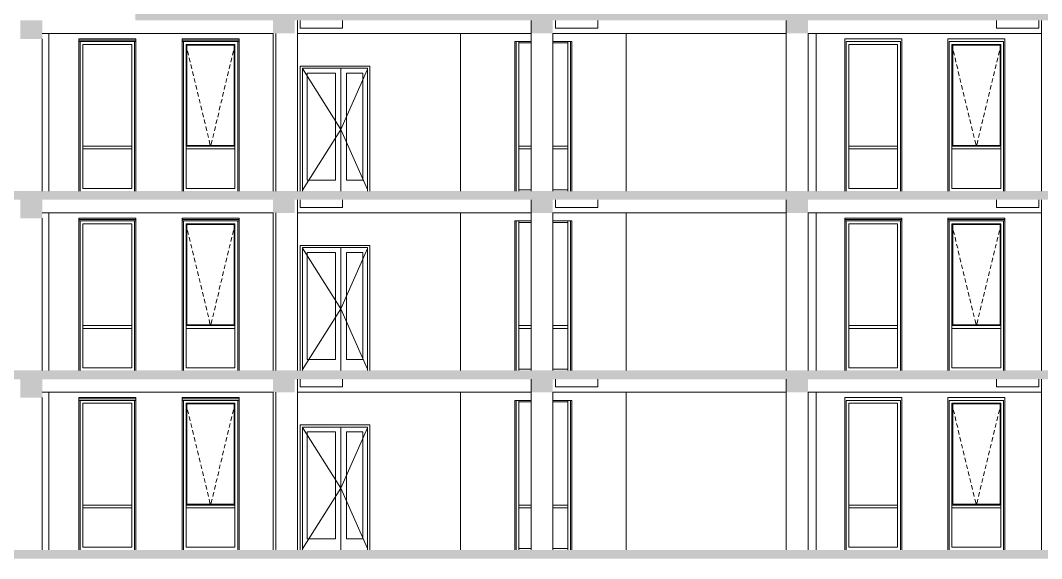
# Model space of a CAD drawing. Header units: millimetres. Extents: x 1499747 to 4230374, y -28481 to 441852.
# Drawn here: x 2360744 to 2379544, y 3455 to 13355 of the extents above; entities that cross this region are included whole.
import ezdxf
from ezdxf.xclip import XClip

# ---------------------------------------------------------------- set-up
doc = ezdxf.new("R2010")
doc.units = ezdxf.units.MM
doc.header["$MEASUREMENT"] = 0
doc.header["$XCLIPFRAME"] = 0
for name, color, linetype, lineweight in [('1 Разрез_23_Витражные окна_Ном._пера__1_Ном._пера__7', 7, 'Continuous', 18), ('1 Разрез_23_Витражные окна_Ном._пера__92_Ном._пера__233', 233, 'Continuous', 18), ('1 Разрез_23_Выступы_Ном._пера__1_Ном._пера__7', 7, 'Continuous', 18), ('1 Разрез_23_Двери Archicad_Ном._пера__3_Ном._пера__30', 30, 'Continuous', 18), ('1 Разрез_23_Конструктив - Балки_Ном._пера__10_Ном._пера__134', 134, 'Continuous', 18), ('1 Разрез_23_Конструктив - Балки_Ном._пера__7', 7, 'Continuous', 18), ('1 Разрез_23_Конструктив - Колонны_Ном._пера__8_Ном._пера__12', 12, 'Continuous', 18), ('1 Разрез_23_Конструктив - Отвестрия для Шахты в перекрытие_Ном._пера__1_Ном._пера__7', 7, 'Continuous', 18), ('1 Разрез_23_Конструктив - Перекрытия_Ном._пера__7', 7, 'Continuous', 18), ('1 Разрез_23_Окна Archicad_Ном._пера__87_Ном._пера__251', 251, 'Continuous', 18)]:
    doc.layers.add(name, color=color, linetype=linetype, lineweight=lineweight)
doc.layers.add('Чертеж и Рисунок', color=7, linetype='Continuous')

# ---------------------------------------------------------------- blocks, each defined once
blk = doc.blocks.new('Чертеж_1_23', base_point=(1274000, 29700))
at = {"layer": '1 Разрез_23_Конструктив - Балки_Ном._пера__7', "linetype": 'Continuous'}
for points in [[(1254542, 41030), (1254542, 40690), (1254942, 40690), (1254942, 41030)], [(1259592, 41030), (1259192, 41030), (1259192, 40790), (1259592, 40790)], [(1264342, 41030), (1263942, 41030), (1263942, 40790), (1264342, 40790)], [(1269042, 41030), (1268642, 41030), (1268642, 40790), (1269042, 40790)], [(1254542, 37730), (1254542, 37390), (1254942, 37390), (1254942, 37730)], [(1259592, 37730), (1259192, 37730), (1259192, 37490), (1259592, 37490)], [(1264342, 37730), (1263942, 37730), (1263942, 37490), (1264342, 37490)], [(1269042, 37730), (1268642, 37730), (1268642, 37490), (1269042, 37490)], [(1254542, 34430), (1254542, 34090), (1254942, 34090), (1254942, 34430)], [(1259592, 34430), (1259192, 34430), (1259192, 34190), (1259592, 34190)], [(1264342, 34430), (1263942, 34430), (1263942, 34190), (1264342, 34190)], [(1269042, 34430), (1268642, 34430), (1268642, 34190), (1269042, 34190)]]:
    blk.add_hatch(color=256, dxfattribs=at).paths.add_polyline_path(points)
at = {"layer": '1 Разрез_23_Конструктив - Перекрытия_Ном._пера__7', "linetype": 'Continuous'}
for points in [[(1256659, 41030), (1277992, 41030), (1277992, 41190), (1256659, 41190)], [(1240392, 37890), (1240392, 37730), (1256659, 37730), (1256659, 37890)], [(1256659, 37730), (1277992, 37730), (1277992, 37890), (1256659, 37890)], [(1240392, 34590), (1240392, 34430), (1256659, 34430), (1256659, 34590)], [(1256659, 34430), (1277992, 34430), (1277992, 34590), (1256659, 34590)], [(1256659, 31290), (1240392, 31290), (1240392, 31130), (1256659, 31130)], [(1256659, 31130), (1277992, 31130), (1277992, 31290), (1256659, 31290)]]:
    blk.add_hatch(color=256, dxfattribs=at).paths.add_polyline_path(points)
at = {"layer": '1 Разрез_23_Витражные окна_Ном._пера__1_Ном._пера__7', "linetype": 'Continuous'}
for p, q in [((1255642, 40290), (1255642, 40640)), ((1256142, 40640), (1255642, 40640)), ((1256642, 40640), (1256142, 40640)), ((1256642, 40290), (1256642, 40640)), ((1257542, 40290), (1257542, 40640)), ((1258042, 40640), (1257542, 40640)), ((1258542, 40640), (1258042, 40640)), ((1258542, 40290), (1258542, 40640)), ((1263667, 40640), (1263667, 38690)), ((1263717, 40640), (1263717, 40615)), ((1263717, 40615), (1263942, 40615)), ((1263717, 40615), (1263717, 38715)), ((1264342, 40615), (1264387, 40615)), ((1264387, 40615), (1264617, 40615)), ((1264617, 40615), (1264617, 40640)), ((1264617, 38715), (1264617, 40615)), ((1264667, 38690), (1264667, 40640)), ((1269742, 40290), (1269742, 40640)), ((1270242, 40640), (1269742, 40640)), ((1270742, 40640), (1270242, 40640)), ((1270742, 40290), (1270742, 40640)), ((1271642, 40290), (1271642, 40640)), ((1272142, 40640), (1271642, 40640)), ((1272642, 40640), (1272142, 40640)), ((1272642, 40290), (1272642, 40640)), ((1255692, 40290), (1255692, 40590)), ((1256142, 40590), (1255692, 40590)), ((1256592, 40590), (1256142, 40590)), ((1256592, 40290), (1256592, 40590)), ((1257592, 40290), (1257592, 40590)), ((1258042, 40590), (1257592, 40590)), ((1257607, 40575), (1258477, 40575)), ((1257607, 38730), (1257607, 40575)), ((1258492, 40590), (1258042, 40590)), ((1258477, 40575), (1258477, 38730)), ((1258492, 40290), (1258492, 40590)), ((1269792, 40290), (1269792, 40590)), ((1270242, 40590), (1269792, 40590)), ((1270692, 40590), (1270242, 40590)), ((1270692, 40290), (1270692, 40590)), ((1271692, 40290), (1271692, 40590)), ((1272142, 40590), (1271692, 40590)), ((1271707, 40575), (1272577, 40575)), ((1271707, 38730), (1271707, 40575)), ((1272592, 40590), (1272142, 40590)), ((1272577, 40575), (1272577, 38730)), ((1272592, 40290), (1272592, 40590)), ((1255642, 38890), (1255642, 40290)), ((1255692, 38890), (1255692, 40290)), ((1256592, 38890), (1256592, 40290)), ((1256642, 38890), (1256642, 40290)), ((1257542, 38890), (1257542, 40290)), ((1257592, 38890), (1257592, 40290)), ((1258492, 38890), (1258492, 40290)), ((1258542, 38890), (1258542, 40290)), ((1269742, 38890), (1269742, 40290)), ((1269792, 38890), (1269792, 40290)), ((1270692, 38890), (1270692, 40290)), ((1270742, 38890), (1270742, 40290)), ((1271642, 38890), (1271642, 40290)), ((1271692, 38890), (1271692, 40290)), ((1272592, 38890), (1272592, 40290)), ((1272642, 38890), (1272642, 40290)), ((1255642, 38690), (1255642, 38890)), ((1255692, 38715), (1255692, 38890)), ((1256592, 38690), (1256592, 38890)), ((1256642, 38690), (1256642, 38890)), ((1257542, 38690), (1257542, 38890)), ((1257592, 38715), (1257592, 38890)), ((1258477, 38730), (1257607, 38730)), ((1258492, 38690), (1258492, 38890)), ((1258542, 38690), (1258542, 38890)), ((1269742, 38690), (1269742, 38890)), ((1269792, 38715), (1269792, 38890)), ((1270692, 38690), (1270692, 38890)), ((1270742, 38690), (1270742, 38890)), ((1271642, 38690), (1271642, 38890)), ((1271692, 38715), (1271692, 38890)), ((1272577, 38730), (1271707, 38730)), ((1272592, 38690), (1272592, 38890)), ((1272642, 38690), (1272642, 38890)), ((1255642, 37890), (1255642, 38690)), ((1255692, 38715), (1256142, 38715)), ((1255692, 38690), (1255692, 38715)), ((1255692, 38665), (1255692, 38690)), ((1255692, 38665), (1256142, 38665)), ((1255692, 37940), (1255692, 38665)), ((1256142, 38715), (1256592, 38715)), ((1256142, 38665), (1256592, 38665)), ((1256592, 37940), (1256592, 38690)), ((1256642, 37890), (1256642, 38690)), ((1257542, 37890), (1257542, 38690)), ((1257592, 38715), (1258042, 38715)), ((1257592, 38690), (1257592, 38715)), ((1257592, 38665), (1257592, 38690)), ((1257592, 38665), (1258042, 38665)), ((1257592, 37940), (1257592, 38665)), ((1258042, 38715), (1258492, 38715)), ((1258042, 38665), (1258492, 38665)), ((1258492, 37940), (1258492, 38690)), ((1258542, 37890), (1258542, 38690)), ((1263667, 38690), (1263667, 37890)), ((1263717, 38715), (1263717, 38690)), ((1263717, 38715), (1263942, 38715)), ((1263717, 38690), (1263717, 38665)), ((1263717, 38665), (1263717, 37915)), ((1263717, 38665), (1263942, 38665)), ((1264342, 38715), (1264387, 38715)), ((1264342, 38665), (1264387, 38665)), ((1264387, 38715), (1264617, 38715)), ((1264387, 38665), (1264617, 38665)), ((1264617, 38690), (1264617, 38715)), ((1264617, 38665), (1264617, 38690)), ((1264617, 37915), (1264617, 38665)), ((1264667, 37890), (1264667, 38690)), ((1269742, 37890), (1269742, 38690)), ((1269792, 38715), (1270242, 38715)), ((1269792, 38690), (1269792, 38715)), ((1269792, 38665), (1269792, 38690)), ((1269792, 38665), (1270242, 38665)), ((1269792, 37940), (1269792, 38665)), ((1270242, 38715), (1270692, 38715)), ((1270242, 38665), (1270692, 38665)), ((1270692, 37940), (1270692, 38690)), ((1270742, 37890), (1270742, 38690)), ((1271642, 37890), (1271642, 38690)), ((1271692, 38715), (1272142, 38715)), ((1271692, 38690), (1271692, 38715)), ((1271692, 38665), (1271692, 38690)), ((1271692, 38665), (1272142, 38665)), ((1271692, 37940), (1271692, 38665)), ((1272142, 38715), (1272592, 38715)), ((1272142, 38665), (1272592, 38665)), ((1272592, 37940), (1272592, 38690)), ((1272642, 37890), (1272642, 38690)), ((1255692, 37940), (1256142, 37940)), ((1256142, 37940), (1256592, 37940)), ((1257592, 37940), (1258042, 37940)), ((1258042, 37940), (1258492, 37940)), ((1263942, 37915), (1263717, 37915)), ((1263717, 37915), (1263717, 37890)), ((1264387, 37915), (1264342, 37915)), ((1264617, 37915), (1264387, 37915)), ((1264617, 37890), (1264617, 37915)), ((1269792, 37940), (1270242, 37940)), ((1270242, 37940), (1270692, 37940)), ((1271692, 37940), (1272142, 37940)), ((1272142, 37940), (1272592, 37940)), ((1255642, 36990), (1255642, 37340)), ((1256142, 37340), (1255642, 37340)), ((1255692, 36990), (1255692, 37290)), ((1256142, 37290), (1255692, 37290)), ((1256642, 37340), (1256142, 37340)), ((1256592, 37290), (1256142, 37290)), ((1256592, 36990), (1256592, 37290)), ((1256642, 36990), (1256642, 37340)), ((1257542, 36990), (1257542, 37340)), ((1258042, 37340), (1257542, 37340)), ((1257592, 36990), (1257592, 37290)), ((1258042, 37290), (1257592, 37290)), ((1257607, 37275), (1258477, 37275)), ((1257607, 35430), (1257607, 37275)), ((1258542, 37340), (1258042, 37340)), ((1258492, 37290), (1258042, 37290)), ((1258477, 37275), (1258477, 35430)), ((1258492, 36990), (1258492, 37290)), ((1258542, 36990), (1258542, 37340)), ((1263667, 37340), (1263667, 35390)), ((1263717, 37340), (1263717, 37315)), ((1263717, 37315), (1263942, 37315)), ((1263717, 37315), (1263717, 35415)), ((1264342, 37315), (1264387, 37315)), ((1264387, 37315), (1264617, 37315)), ((1264617, 37315), (1264617, 37340)), ((1264617, 35415), (1264617, 37315)), ((1264667, 35390), (1264667, 37340)), ((1269742, 36990), (1269742, 37340)), ((1270242, 37340), (1269742, 37340)), ((1269792, 36990), (1269792, 37290)), ((1270242, 37290), (1269792, 37290)), ((1270742, 37340), (1270242, 37340)), ((1270692, 37290), (1270242, 37290)), ((1270692, 36990), (1270692, 37290)), ((1270742, 36990), (1270742, 37340)), ((1271642, 36990), (1271642, 37340)), ((1272142, 37340), (1271642, 37340)), ((1271692, 36990), (1271692, 37290)), ((1272142, 37290), (1271692, 37290)), ((1271707, 37275), (1272577, 37275)), ((1271707, 35430), (1271707, 37275)), ((1272642, 37340), (1272142, 37340)), ((1272592, 37290), (1272142, 37290)), ((1272577, 37275), (1272577, 35430)), ((1272592, 36990), (1272592, 37290)), ((1272642, 36990), (1272642, 37340)), ((1255642, 35590), (1255642, 36990)), ((1255692, 35590), (1255692, 36990)), ((1256592, 35590), (1256592, 36990)), ((1256642, 35590), (1256642, 36990)), ((1257542, 35590), (1257542, 36990)), ((1257592, 35590), (1257592, 36990)), ((1258492, 35590), (1258492, 36990)), ((1258542, 35590), (1258542, 36990)), ((1269742, 35590), (1269742, 36990)), ((1269792, 35590), (1269792, 36990)), ((1270692, 35590), (1270692, 36990)), ((1270742, 35590), (1270742, 36990)), ((1271642, 35590), (1271642, 36990)), ((1271692, 35590), (1271692, 36990)), ((1272592, 35590), (1272592, 36990)), ((1272642, 35590), (1272642, 36990)), ((1255642, 35390), (1255642, 35590)), ((1255692, 35415), (1255692, 35590)), ((1256592, 35390), (1256592, 35590)), ((1256642, 35390), (1256642, 35590)), ((1257542, 35390), (1257542, 35590)), ((1257592, 35415), (1257592, 35590)), ((1258492, 35390), (1258492, 35590)), ((1258542, 35390), (1258542, 35590)), ((1269742, 35390), (1269742, 35590)), ((1269792, 35415), (1269792, 35590)), ((1270692, 35390), (1270692, 35590)), ((1270742, 35390), (1270742, 35590)), ((1271642, 35390), (1271642, 35590)), ((1271692, 35415), (1271692, 35590)), ((1272592, 35390), (1272592, 35590)), ((1272642, 35390), (1272642, 35590)), ((1255642, 34590), (1255642, 35390)), ((1255692, 35415), (1256142, 35415)), ((1255692, 35390), (1255692, 35415)), ((1255692, 35365), (1255692, 35390)), ((1255692, 35365), (1256142, 35365)), ((1255692, 34640), (1255692, 35365)), ((1256142, 35415), (1256592, 35415)), ((1256142, 35365), (1256592, 35365)), ((1256592, 34640), (1256592, 35390)), ((1256642, 34590), (1256642, 35390)), ((1257542, 34590), (1257542, 35390)), ((1257592, 35415), (1258042, 35415)), ((1257592, 35390), (1257592, 35415)), ((1257592, 35365), (1257592, 35390)), ((1257592, 35365), (1258042, 35365)), ((1257592, 34640), (1257592, 35365)), ((1258477, 35430), (1257607, 35430)), ((1258042, 35415), (1258492, 35415)), ((1258042, 35365), (1258492, 35365)), ((1258492, 34640), (1258492, 35390)), ((1258542, 34590), (1258542, 35390)), ((1263667, 35390), (1263667, 34590)), ((1263717, 35415), (1263717, 35390)), ((1263717, 35415), (1263942, 35415)), ((1263717, 35390), (1263717, 35365)), ((1263717, 35365), (1263717, 34615)), ((1263717, 35365), (1263942, 35365)), ((1264342, 35415), (1264387, 35415)), ((1264342, 35365), (1264387, 35365)), ((1264387, 35415), (1264617, 35415)), ((1264387, 35365), (1264617, 35365)), ((1264617, 35390), (1264617, 35415)), ((1264617, 35365), (1264617, 35390)), ((1264617, 34615), (1264617, 35365)), ((1264667, 34590), (1264667, 35390)), ((1269742, 34590), (1269742, 35390)), ((1269792, 35415), (1270242, 35415)), ((1269792, 35390), (1269792, 35415)), ((1269792, 35365), (1269792, 35390)), ((1269792, 35365), (1270242, 35365)), ((1269792, 34640), (1269792, 35365)), ((1270242, 35415), (1270692, 35415)), ((1270242, 35365), (1270692, 35365)), ((1270692, 34640), (1270692, 35390)), ((1270742, 34590), (1270742, 35390)), ((1271642, 34590), (1271642, 35390)), ((1271692, 35415), (1272142, 35415)), ((1271692, 35390), (1271692, 35415)), ((1271692, 35365), (1271692, 35390)), ((1271692, 35365), (1272142, 35365)), ((1271692, 34640), (1271692, 35365)), ((1272577, 35430), (1271707, 35430)), ((1272142, 35415), (1272592, 35415)), ((1272142, 35365), (1272592, 35365)), ((1272592, 34640), (1272592, 35390)), ((1272642, 34590), (1272642, 35390)), ((1255692, 34640), (1256142, 34640)), ((1256142, 34640), (1256592, 34640)), ((1257592, 34640), (1258042, 34640)), ((1258042, 34640), (1258492, 34640)), ((1263942, 34615), (1263717, 34615)), ((1263717, 34615), (1263717, 34590)), ((1264387, 34615), (1264342, 34615)), ((1264617, 34615), (1264387, 34615)), ((1264617, 34590), (1264617, 34615)), ((1269792, 34640), (1270242, 34640)), ((1270242, 34640), (1270692, 34640)), ((1271692, 34640), (1272142, 34640)), ((1272142, 34640), (1272592, 34640)), ((1255642, 33690), (1255642, 34040)), ((1256142, 34040), (1255642, 34040)), ((1256642, 34040), (1256142, 34040)), ((1256642, 33690), (1256642, 34040)), ((1257542, 33690), (1257542, 34040)), ((1258042, 34040), (1257542, 34040)), ((1258542, 34040), (1258042, 34040)), ((1258542, 33690), (1258542, 34040)), ((1263667, 34040), (1263667, 32090)), ((1263717, 34040), (1263717, 34015)), ((1264617, 34015), (1264617, 34040)), ((1264667, 32090), (1264667, 34040)), ((1269742, 33690), (1269742, 34040)), ((1270242, 34040), (1269742, 34040)), ((1270742, 34040), (1270242, 34040)), ((1270742, 33690), (1270742, 34040)), ((1271642, 33690), (1271642, 34040)), ((1272142, 34040), (1271642, 34040)), ((1272642, 34040), (1272142, 34040)), ((1272642, 33690), (1272642, 34040)), ((1255692, 33690), (1255692, 33990)), ((1256142, 33990), (1255692, 33990)), ((1256592, 33990), (1256142, 33990)), ((1256592, 33690), (1256592, 33990)), ((1257592, 33690), (1257592, 33990)), ((1258042, 33990), (1257592, 33990)), ((1257607, 33975), (1258477, 33975)), ((1257607, 32130), (1257607, 33975)), ((1258492, 33990), (1258042, 33990)), ((1258477, 33975), (1258477, 32130)), ((1258492, 33690), (1258492, 33990)), ((1263717, 34015), (1263942, 34015)), ((1263717, 34015), (1263717, 32115)), ((1264342, 34015), (1264387, 34015)), ((1264387, 34015), (1264617, 34015)), ((1264617, 32115), (1264617, 34015)), ((1269792, 33690), (1269792, 33990)), ((1270242, 33990), (1269792, 33990)), ((1270692, 33990), (1270242, 33990)), ((1270692, 33690), (1270692, 33990)), ((1271692, 33690), (1271692, 33990)), ((1272142, 33990), (1271692, 33990)), ((1271707, 33975), (1272577, 33975)), ((1271707, 32130), (1271707, 33975)), ((1272592, 33990), (1272142, 33990)), ((1272577, 33975), (1272577, 32130)), ((1272592, 33690), (1272592, 33990)), ((1255642, 32290), (1255642, 33690)), ((1255692, 32290), (1255692, 33690)), ((1256592, 32290), (1256592, 33690)), ((1256642, 32290), (1256642, 33690)), ((1257542, 32290), (1257542, 33690)), ((1257592, 32290), (1257592, 33690)), ((1258492, 32290), (1258492, 33690)), ((1258542, 32290), (1258542, 33690)), ((1269742, 32290), (1269742, 33690)), ((1269792, 32290), (1269792, 33690)), ((1270692, 32290), (1270692, 33690)), ((1270742, 32290), (1270742, 33690)), ((1271642, 32290), (1271642, 33690)), ((1271692, 32290), (1271692, 33690)), ((1272592, 32290), (1272592, 33690)), ((1272642, 32290), (1272642, 33690)), ((1255642, 32090), (1255642, 32290)), ((1255692, 32115), (1255692, 32290)), ((1256592, 32090), (1256592, 32290)), ((1256642, 32090), (1256642, 32290)), ((1257542, 32090), (1257542, 32290)), ((1257592, 32115), (1257592, 32290)), ((1258492, 32090), (1258492, 32290)), ((1258542, 32090), (1258542, 32290)), ((1269742, 32090), (1269742, 32290)), ((1269792, 32115), (1269792, 32290)), ((1270692, 32090), (1270692, 32290)), ((1270742, 32090), (1270742, 32290)), ((1271642, 32090), (1271642, 32290)), ((1271692, 32115), (1271692, 32290)), ((1272592, 32090), (1272592, 32290)), ((1272642, 32090), (1272642, 32290)), ((1255642, 31290), (1255642, 32090)), ((1255692, 32115), (1256142, 32115)), ((1255692, 32090), (1255692, 32115)), ((1255692, 32065), (1255692, 32090)), ((1255692, 32065), (1256142, 32065)), ((1255692, 31340), (1255692, 32065)), ((1256142, 32115), (1256592, 32115)), ((1256142, 32065), (1256592, 32065)), ((1256592, 31340), (1256592, 32090)), ((1256642, 31290), (1256642, 32090)), ((1257542, 31290), (1257542, 32090)), ((1257592, 32115), (1258042, 32115)), ((1257592, 32090), (1257592, 32115)), ((1257592, 32065), (1257592, 32090)), ((1257592, 32065), (1258042, 32065)), ((1257592, 31340), (1257592, 32065)), ((1258477, 32130), (1257607, 32130)), ((1258042, 32115), (1258492, 32115)), ((1258042, 32065), (1258492, 32065)), ((1258492, 31340), (1258492, 32090)), ((1258542, 31290), (1258542, 32090)), ((1263667, 32090), (1263667, 31290)), ((1263717, 32115), (1263717, 32090)), ((1263717, 32115), (1263942, 32115)), ((1263717, 32090), (1263717, 32065)), ((1263717, 32065), (1263717, 31315)), ((1263717, 32065), (1263942, 32065)), ((1264342, 32115), (1264387, 32115)), ((1264342, 32065), (1264387, 32065)), ((1264387, 32115), (1264617, 32115)), ((1264387, 32065), (1264617, 32065)), ((1264617, 32090), (1264617, 32115)), ((1264617, 32065), (1264617, 32090)), ((1264617, 31315), (1264617, 32065)), ((1264667, 31290), (1264667, 32090)), ((1269742, 31290), (1269742, 32090)), ((1269792, 32115), (1270242, 32115)), ((1269792, 32090), (1269792, 32115)), ((1269792, 32065), (1269792, 32090)), ((1269792, 32065), (1270242, 32065)), ((1269792, 31340), (1269792, 32065)), ((1270242, 32115), (1270692, 32115)), ((1270242, 32065), (1270692, 32065)), ((1270692, 31340), (1270692, 32090)), ((1270742, 31290), (1270742, 32090)), ((1271642, 31290), (1271642, 32090)), ((1271692, 32115), (1272142, 32115)), ((1271692, 32090), (1271692, 32115)), ((1271692, 32065), (1271692, 32090)), ((1271692, 32065), (1272142, 32065)), ((1271692, 31340), (1271692, 32065)), ((1272577, 32130), (1271707, 32130)), ((1272142, 32115), (1272592, 32115)), ((1272142, 32065), (1272592, 32065)), ((1272592, 31340), (1272592, 32090)), ((1272642, 31290), (1272642, 32090)), ((1255692, 31340), (1256142, 31340)), ((1256142, 31340), (1256592, 31340)), ((1257592, 31340), (1258042, 31340)), ((1258042, 31340), (1258492, 31340)), ((1263942, 31315), (1263717, 31315)), ((1263717, 31315), (1263717, 31290)), ((1264387, 31315), (1264342, 31315)), ((1264617, 31315), (1264387, 31315)), ((1264617, 31290), (1264617, 31315)), ((1269792, 31340), (1270242, 31340)), ((1270242, 31340), (1270692, 31340)), ((1271692, 31340), (1272142, 31340)), ((1272142, 31340), (1272592, 31340))]:
    blk.add_line(p, q, dxfattribs=at)
at = {"layer": '1 Разрез_23_Витражные окна_Ном._пера__92_Ном._пера__233', "linetype": 'Continuous'}
for p, q in [((1257592, 40574), (1257605, 40517)), ((1257617, 40468), (1257636, 40391)), ((1258466, 40468), (1258447, 40391)), ((1258492, 40574), (1258478, 40517)), ((1271692, 40574), (1271705, 40517)), ((1271717, 40468), (1271736, 40391)), ((1272566, 40468), (1272547, 40391)), ((1272592, 40574), (1272578, 40517)), ((1257648, 40342), (1257666, 40264)), ((1258436, 40342), (1258417, 40264)), ((1271748, 40342), (1271766, 40264)), ((1272536, 40342), (1272517, 40264)), ((1257678, 40216), (1257697, 40138)), ((1257709, 40089), (1257727, 40011)), ((1258375, 40089), (1258356, 40011)), ((1258405, 40216), (1258386, 40138)), ((1271778, 40216), (1271797, 40138)), ((1271809, 40089), (1271827, 40011)), ((1272475, 40089), (1272456, 40011)), ((1272505, 40216), (1272486, 40138)), ((1257739, 39963), (1257758, 39885)), ((1258344, 39963), (1258325, 39885)), ((1271839, 39963), (1271858, 39885)), ((1272444, 39963), (1272425, 39885)), ((1257770, 39836), (1257788, 39759)), ((1257800, 39710), (1257819, 39632)), ((1258283, 39710), (1258264, 39632)), ((1258314, 39836), (1258295, 39759)), ((1271870, 39836), (1271888, 39759)), ((1271900, 39710), (1271919, 39632)), ((1272383, 39710), (1272364, 39632)), ((1272414, 39836), (1272395, 39759)), ((1257831, 39584), (1257849, 39506)), ((1258253, 39584), (1258234, 39506)), ((1271931, 39584), (1271949, 39506)), ((1272353, 39584), (1272334, 39506)), ((1257861, 39457), (1257880, 39380)), ((1257892, 39331), (1257910, 39253)), ((1258192, 39331), (1258173, 39253)), ((1258222, 39457), (1258203, 39380)), ((1271961, 39457), (1271980, 39380)), ((1271992, 39331), (1272010, 39253)), ((1272291, 39331), (1272273, 39253)), ((1272322, 39457), (1272303, 39380)), ((1257922, 39205), (1257941, 39127)), ((1258161, 39205), (1258142, 39127)), ((1272022, 39205), (1272041, 39127)), ((1272261, 39205), (1272242, 39127)), ((1257953, 39078), (1257971, 39000)), ((1257983, 38952), (1258002, 38874)), ((1258100, 38952), (1258081, 38874)), ((1258131, 39078), (1258112, 39000)), ((1272053, 39078), (1272071, 39000)), ((1272083, 38952), (1272102, 38874)), ((1272200, 38952), (1272181, 38874)), ((1272230, 39078), (1272212, 39000)), ((1258014, 38825), (1258023, 38787)), ((1258023, 38787), (1258037, 38730)), ((1258037, 38730), (1258040, 38715)), ((1258046, 38730), (1258043, 38715)), ((1258060, 38787), (1258046, 38730)), ((1258070, 38825), (1258060, 38787)), ((1272114, 38825), (1272123, 38787)), ((1272123, 38787), (1272137, 38730)), ((1272137, 38730), (1272140, 38715)), ((1272146, 38730), (1272143, 38715)), ((1272160, 38787), (1272146, 38730)), ((1272169, 38825), (1272160, 38787)), ((1257592, 37274), (1257605, 37217)), ((1258492, 37274), (1258478, 37217)), ((1271692, 37274), (1271705, 37217)), ((1272592, 37274), (1272578, 37217)), ((1257617, 37168), (1257636, 37091)), ((1257648, 37042), (1257666, 36964)), ((1258436, 37042), (1258417, 36964)), ((1258466, 37168), (1258447, 37091)), ((1271717, 37168), (1271736, 37091)), ((1271748, 37042), (1271766, 36964)), ((1272536, 37042), (1272517, 36964)), ((1272566, 37168), (1272547, 37091)), ((1257678, 36916), (1257697, 36838)), ((1258405, 36916), (1258386, 36838)), ((1271778, 36916), (1271797, 36838)), ((1272505, 36916), (1272486, 36838)), ((1257709, 36789), (1257727, 36711)), ((1257739, 36663), (1257758, 36585)), ((1258344, 36663), (1258325, 36585)), ((1258375, 36789), (1258356, 36711)), ((1271809, 36789), (1271827, 36711)), ((1271839, 36663), (1271858, 36585)), ((1272444, 36663), (1272425, 36585)), ((1272475, 36789), (1272456, 36711)), ((1257770, 36536), (1257788, 36459)), ((1258314, 36536), (1258295, 36459)), ((1271870, 36536), (1271888, 36459)), ((1272414, 36536), (1272395, 36459)), ((1257800, 36410), (1257819, 36332)), ((1258283, 36410), (1258264, 36332)), ((1271900, 36410), (1271919, 36332)), ((1272383, 36410), (1272364, 36332)), ((1257831, 36284), (1257849, 36206)), ((1257861, 36157), (1257880, 36080)), ((1258222, 36157), (1258203, 36080)), ((1258253, 36284), (1258234, 36206)), ((1271931, 36284), (1271949, 36206)), ((1271961, 36157), (1271980, 36080)), ((1272322, 36157), (1272303, 36080)), ((1272353, 36284), (1272334, 36206)), ((1257892, 36031), (1257910, 35953)), ((1258192, 36031), (1258173, 35953)), ((1271992, 36031), (1272010, 35953)), ((1272291, 36031), (1272273, 35953)), ((1257922, 35905), (1257941, 35827)), ((1257953, 35778), (1257971, 35700)), ((1258131, 35778), (1258112, 35700)), ((1258161, 35905), (1258142, 35827)), ((1272022, 35905), (1272041, 35827)), ((1272053, 35778), (1272071, 35700)), ((1272230, 35778), (1272212, 35700)), ((1272261, 35905), (1272242, 35827)), ((1257983, 35652), (1258002, 35574)), ((1258100, 35652), (1258081, 35574)), ((1272083, 35652), (1272102, 35574)), ((1272200, 35652), (1272181, 35574)), ((1258014, 35525), (1258023, 35487)), ((1258023, 35487), (1258037, 35430)), ((1258037, 35430), (1258040, 35415)), ((1258046, 35430), (1258043, 35415)), ((1258060, 35487), (1258046, 35430)), ((1258070, 35525), (1258060, 35487)), ((1272114, 35525), (1272123, 35487)), ((1272123, 35487), (1272137, 35430)), ((1272137, 35430), (1272140, 35415)), ((1272146, 35430), (1272143, 35415)), ((1272160, 35487), (1272146, 35430)), ((1272169, 35525), (1272160, 35487)), ((1257592, 33974), (1257605, 33917)), ((1257617, 33868), (1257636, 33791)), ((1258466, 33868), (1258447, 33791)), ((1258492, 33974), (1258478, 33917)), ((1271692, 33974), (1271705, 33917)), ((1271717, 33868), (1271736, 33791)), ((1272566, 33868), (1272547, 33791)), ((1272592, 33974), (1272578, 33917)), ((1257648, 33742), (1257666, 33664)), ((1258436, 33742), (1258417, 33664)), ((1271748, 33742), (1271766, 33664)), ((1272536, 33742), (1272517, 33664)), ((1257678, 33616), (1257697, 33538)), ((1257709, 33489), (1257727, 33411)), ((1258375, 33489), (1258356, 33411)), ((1258405, 33616), (1258386, 33538)), ((1271778, 33616), (1271797, 33538)), ((1271809, 33489), (1271827, 33411)), ((1272475, 33489), (1272456, 33411)), ((1272505, 33616), (1272486, 33538)), ((1257739, 33363), (1257758, 33285)), ((1258344, 33363), (1258325, 33285)), ((1271839, 33363), (1271858, 33285)), ((1272444, 33363), (1272425, 33285)), ((1257770, 33236), (1257788, 33159)), ((1257800, 33110), (1257819, 33032)), ((1258283, 33110), (1258264, 33032)), ((1258314, 33236), (1258295, 33159)), ((1271870, 33236), (1271888, 33159)), ((1271900, 33110), (1271919, 33032)), ((1272383, 33110), (1272364, 33032)), ((1272414, 33236), (1272395, 33159)), ((1257831, 32984), (1257849, 32906)), ((1258253, 32984), (1258234, 32906)), ((1271931, 32984), (1271949, 32906)), ((1272353, 32984), (1272334, 32906)), ((1257861, 32857), (1257880, 32780)), ((1257892, 32731), (1257910, 32653)), ((1258192, 32731), (1258173, 32653)), ((1258222, 32857), (1258203, 32780)), ((1271961, 32857), (1271980, 32780)), ((1271992, 32731), (1272010, 32653)), ((1272291, 32731), (1272273, 32653)), ((1272322, 32857), (1272303, 32780)), ((1257922, 32605), (1257941, 32527)), ((1258161, 32605), (1258142, 32527)), ((1272022, 32605), (1272041, 32527)), ((1272261, 32605), (1272242, 32527)), ((1257953, 32478), (1257971, 32400)), ((1257983, 32352), (1258002, 32274)), ((1258100, 32352), (1258081, 32274)), ((1258131, 32478), (1258112, 32400)), ((1272053, 32478), (1272071, 32400)), ((1272083, 32352), (1272102, 32274)), ((1272200, 32352), (1272181, 32274)), ((1272230, 32478), (1272212, 32400)), ((1258014, 32225), (1258023, 32187)), ((1258023, 32187), (1258037, 32130)), ((1258060, 32187), (1258046, 32130)), ((1258070, 32225), (1258060, 32187)), ((1272114, 32225), (1272123, 32187)), ((1272123, 32187), (1272137, 32130)), ((1272160, 32187), (1272146, 32130)), ((1272169, 32225), (1272160, 32187)), ((1258037, 32130), (1258040, 32115)), ((1258046, 32130), (1258043, 32115)), ((1272137, 32130), (1272140, 32115)), ((1272146, 32130), (1272143, 32115))]:
    blk.add_line(p, q, dxfattribs=at)
at = {"layer": '1 Разрез_23_Выступы_Ном._пера__1_Ном._пера__7', "linetype": 'Continuous'}
for p, q in [((1256667, 40667), (1255617, 40667)), ((1255642, 40640), (1255617, 40640)), ((1256667, 40640), (1256642, 40640)), ((1258567, 40667), (1257517, 40667)), ((1257542, 40640), (1257517, 40640)), ((1258567, 40640), (1258542, 40640)), ((1256667, 37367), (1255617, 37367)), ((1255642, 37340), (1255617, 37340)), ((1256667, 37340), (1256642, 37340)), ((1258567, 37367), (1257517, 37367)), ((1257542, 37340), (1257517, 37340)), ((1258567, 37340), (1258542, 37340)), ((1270767, 37367), (1269717, 37367)), ((1269742, 37340), (1269717, 37340)), ((1270767, 37340), (1270742, 37340)), ((1272667, 37367), (1271617, 37367)), ((1271642, 37340), (1271617, 37340)), ((1272667, 37340), (1272642, 37340)), ((1256667, 34067), (1255617, 34067)), ((1255642, 34040), (1255617, 34040)), ((1256667, 34040), (1256642, 34040)), ((1258567, 34067), (1257517, 34067)), ((1257542, 34040), (1257517, 34040)), ((1258567, 34040), (1258542, 34040))]:
    blk.add_line(p, q, dxfattribs=at)
at = {"layer": '1 Разрез_23_Двери Archicad_Ном._пера__3_Ном._пера__30', "linetype": 'Continuous'}
for p, q in [((1259692, 40190), (1260972, 40190)), ((1259692, 40150), (1259692, 40190)), ((1259692, 37890), (1259692, 40150)), ((1259732, 40150), (1259732, 37890)), ((1260932, 40150), (1259732, 40150)), ((1259732, 40143), (1260442, 39026)), ((1259820, 38090), (1259820, 40062)), ((1259820, 40062), (1260342, 40062)), ((1260342, 40062), (1260342, 38090)), ((1260442, 40150), (1260442, 37890)), ((1260932, 40134), (1260442, 39026)), ((1260542, 40062), (1260542, 38090)), ((1260844, 40062), (1260542, 40062)), ((1260844, 38090), (1260844, 40062)), ((1260932, 37890), (1260932, 40150)), ((1260972, 40190), (1260972, 40150)), ((1260972, 40150), (1260972, 37890)), ((1259732, 37909), (1260442, 39026)), ((1260932, 37917), (1260442, 39026)), ((1260342, 38090), (1259820, 38090)), ((1260542, 38090), (1260844, 38090)), ((1259692, 36890), (1260972, 36890)), ((1259732, 36850), (1259732, 34590)), ((1260932, 36850), (1259732, 36850)), ((1260442, 36850), (1260442, 34590)), ((1260932, 34590), (1260932, 36850)), ((1260972, 36890), (1260972, 36850)), ((1260972, 36850), (1260972, 34590)), ((1259732, 36843), (1260442, 35726)), ((1259820, 34790), (1259820, 36762)), ((1259820, 36762), (1260342, 36762)), ((1260342, 36762), (1260342, 34790)), ((1260932, 36834), (1260442, 35726)), ((1260542, 36762), (1260542, 34790)), ((1260844, 36762), (1260542, 36762)), ((1260844, 34790), (1260844, 36762)), ((1259732, 34609), (1260442, 35726)), ((1260932, 34617), (1260442, 35726)), ((1260342, 34790), (1259820, 34790)), ((1260542, 34790), (1260844, 34790)), ((1259692, 33590), (1260972, 33590)), ((1259732, 33550), (1259732, 31290)), ((1260932, 33550), (1259732, 33550)), ((1259732, 33543), (1260442, 32426)), ((1260442, 33550), (1260442, 31290)), ((1260932, 33534), (1260442, 32426)), ((1260932, 31290), (1260932, 33550)), ((1260972, 33590), (1260972, 33550)), ((1260972, 33550), (1260972, 31290)), ((1259820, 31490), (1259820, 33462)), ((1259820, 33462), (1260342, 33462)), ((1260342, 33462), (1260342, 31490)), ((1260542, 33462), (1260542, 31490)), ((1260844, 33462), (1260542, 33462)), ((1260844, 31490), (1260844, 33462)), ((1259732, 31309), (1260442, 32426)), ((1260932, 31317), (1260442, 32426)), ((1260342, 31490), (1259820, 31490)), ((1260542, 31490), (1260844, 31490))]:
    blk.add_line(p, q, dxfattribs=at)
at = {"layer": '1 Разрез_23_Конструктив - Балки_Ном._пера__10_Ном._пера__134', "linetype": 'Continuous'}
for p, q in [((1256659, 40790), (1254942, 40790)), ((1256659, 40790), (1259192, 40790)), ((1259642, 40790), (1263942, 40790)), ((1264342, 40790), (1268642, 40790)), ((1269042, 40790), (1273342, 40790)), ((1256659, 37490), (1254942, 37490)), ((1256659, 37490), (1259192, 37490)), ((1259642, 37490), (1263942, 37490)), ((1264342, 37490), (1268642, 37490)), ((1269042, 37490), (1273342, 37490)), ((1256659, 34190), (1254942, 34190)), ((1256659, 34190), (1259192, 34190)), ((1259642, 34190), (1263942, 34190)), ((1264342, 34190), (1268642, 34190)), ((1269042, 34190), (1273342, 34190))]:
    blk.add_line(p, q, dxfattribs=at)
at = {"layer": '1 Разрез_23_Конструктив - Колонны_Ном._пера__8_Ном._пера__12', "linetype": 'Continuous'}
for p, q in [((1259642, 37890), (1259642, 41030)), ((1263942, 37890), (1263942, 41030)), ((1268642, 37890), (1268642, 41030)), ((1273342, 37890), (1273342, 41030)), ((1254942, 37890), (1254942, 40690)), ((1255067, 37890), (1255067, 40790)), ((1259192, 37890), (1259192, 40790)), ((1259242, 37890), (1259242, 40790)), ((1262642, 37890), (1262642, 40790)), ((1264342, 37890), (1264342, 40790)), ((1265692, 37890), (1265692, 40790)), ((1269042, 37890), (1269042, 40790)), ((1269192, 37890), (1269192, 40790)), ((1259692, 37890), (1259692, 37890)), ((1259642, 34590), (1259642, 37730)), ((1263942, 34590), (1263942, 37730)), ((1268642, 34590), (1268642, 37730)), ((1273342, 34590), (1273342, 37730)), ((1255067, 34590), (1255067, 37490)), ((1259192, 34590), (1259192, 37490)), ((1259242, 34590), (1259242, 37490)), ((1262642, 34590), (1262642, 37490)), ((1264342, 34590), (1264342, 37490)), ((1265692, 34590), (1265692, 37490)), ((1269042, 34590), (1269042, 37490)), ((1269192, 34590), (1269192, 37490)), ((1254942, 34590), (1254942, 37390)), ((1259692, 34590), (1259692, 36890)), ((1259642, 31290), (1259642, 34430)), ((1263942, 31290), (1263942, 34430)), ((1268642, 31290), (1268642, 34430)), ((1273342, 31290), (1273342, 34430)), ((1254942, 31290), (1254942, 34090)), ((1255067, 31290), (1255067, 34190)), ((1259192, 31290), (1259192, 34190)), ((1259242, 31290), (1259242, 34190)), ((1262642, 31290), (1262642, 34190)), ((1264342, 31290), (1264342, 34190)), ((1265692, 31290), (1265692, 34190)), ((1269042, 31290), (1269042, 34190)), ((1269192, 31290), (1269192, 34190)), ((1259692, 31290), (1259692, 33590))]:
    blk.add_line(p, q, dxfattribs=at)
at = {"layer": '1 Разрез_23_Конструктив - Отвестрия для Шахты в перекрытие_Ном._пера__1_Ном._пера__7', "linetype": 'Continuous'}
for p, q in [((1259692, 40890), (1259692, 41030)), ((1260472, 40890), (1260472, 41030)), ((1264392, 40890), (1264392, 41030)), ((1265172, 40890), (1265172, 41030)), ((1272512, 40890), (1272512, 41030)), ((1273292, 40890), (1273292, 41030)), ((1260472, 40890), (1259692, 40890)), ((1265172, 40890), (1264392, 40890)), ((1273292, 40890), (1272512, 40890)), ((1259692, 37590), (1259692, 37730)), ((1260472, 37590), (1260472, 37730)), ((1264392, 37590), (1264392, 37730)), ((1265172, 37590), (1265172, 37730)), ((1272512, 37590), (1272512, 37730)), ((1273292, 37590), (1273292, 37730)), ((1260472, 37590), (1259692, 37590)), ((1265172, 37590), (1264392, 37590)), ((1273292, 37590), (1272512, 37590)), ((1259692, 34290), (1259692, 34430)), ((1260472, 34290), (1260472, 34430)), ((1264392, 34290), (1264392, 34430)), ((1265172, 34290), (1265172, 34430)), ((1272512, 34290), (1272512, 34430)), ((1273292, 34290), (1273292, 34430)), ((1260472, 34290), (1259692, 34290)), ((1265172, 34290), (1264392, 34290)), ((1273292, 34290), (1272512, 34290))]:
    blk.add_line(p, q, dxfattribs=at)
at = {"layer": '1 Разрез_23_Окна Archicad_Ном._пера__87_Ном._пера__251', "linetype": 'Continuous'}
for p, q in [((1255617, 40690), (1256667, 40690)), ((1255617, 37890), (1255617, 40690)), ((1256667, 40690), (1256667, 37890)), ((1257517, 37890), (1257517, 40690)), ((1257517, 40690), (1258567, 40690)), ((1258567, 40690), (1258567, 37890)), ((1263642, 37890), (1263642, 40640)), ((1263642, 40640), (1263942, 40640)), ((1264342, 40640), (1264692, 40640)), ((1264692, 40640), (1264692, 37890)), ((1269717, 40690), (1270767, 40690)), ((1269717, 37890), (1269717, 40690)), ((1270767, 40690), (1270767, 37890)), ((1271617, 37890), (1271617, 40690)), ((1271617, 40690), (1272667, 40690)), ((1272667, 40690), (1272667, 37890)), ((1255617, 37390), (1256667, 37390)), ((1255617, 34590), (1255617, 37390)), ((1256667, 37390), (1256667, 34590)), ((1257517, 34590), (1257517, 37390)), ((1257517, 37390), (1258567, 37390)), ((1258567, 37390), (1258567, 34590)), ((1263642, 34590), (1263642, 37340)), ((1263642, 37340), (1263942, 37340)), ((1264342, 37340), (1264692, 37340)), ((1264692, 37340), (1264692, 34590)), ((1269717, 37390), (1270767, 37390)), ((1269717, 34590), (1269717, 37390)), ((1270767, 37390), (1270767, 34590)), ((1271617, 34590), (1271617, 37390)), ((1271617, 37390), (1272667, 37390)), ((1272667, 37390), (1272667, 34590)), ((1255617, 34090), (1256667, 34090)), ((1255617, 31290), (1255617, 34090)), ((1256667, 34090), (1256667, 31290)), ((1257517, 31290), (1257517, 34090)), ((1257517, 34090), (1258567, 34090)), ((1258567, 34090), (1258567, 31290)), ((1263642, 31290), (1263642, 34040)), ((1263642, 34040), (1263942, 34040)), ((1264342, 34040), (1264692, 34040)), ((1264692, 34040), (1264692, 31290)), ((1269717, 34090), (1270767, 34090)), ((1269717, 31290), (1269717, 34090)), ((1270767, 34090), (1270767, 31290)), ((1271617, 31290), (1271617, 34090)), ((1271617, 34090), (1272667, 34090)), ((1272667, 34090), (1272667, 31290))]:
    blk.add_line(p, q, dxfattribs=at)

msp = doc.modelspace()

# ---------------------------------------------------------------- block references
at = {"layer": 'Чертеж и Рисунок', "linetype": 'Continuous'}
ref = msp.add_blockref('Чертеж_1_23', (2380202.85824, 2025.38887), dxfattribs=at)
XClip(ref).set_block_clipping_path([(1232000, -268.1255947253), (1316000, 59668.1255947259)])

doc.saveas('drawing.dxf')
